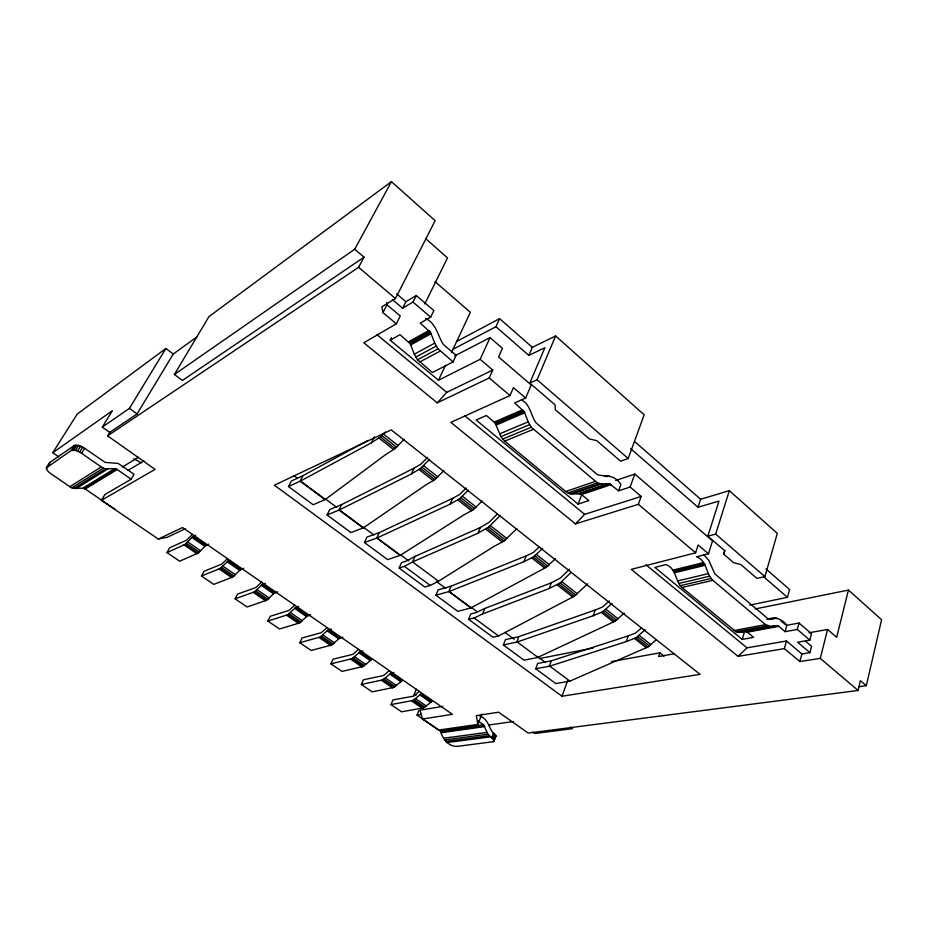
<?xml version="1.0" encoding="UTF-8"?>
<svg xmlns="http://www.w3.org/2000/svg" width="928" height="928" viewBox="0 0 928 928"><rect width="100%" height="100%" fill="white"/><g stroke="black" fill="none" stroke-linecap="round" stroke-linejoin="round"><path stroke-width="1.39" d="M115.258 509.46L85.248 489.01C80.469 486.724 74.368 490.413 69.855 486.701L49.265 472.596L46.91 469.962L46.4 467.851L49.961 462.341L74.31 445.498L78.671 445.405L84.692 448.294L105.108 462.399L118.111 463.397L134.05 474.254L131.126 479.219L104.899 494.52L101.442 500.32L158.294 539.064L167.33 537.242L185.333 528.751M49.439 463.988L49.439 463.026M698.03 507.245L700.628 499.252L729.327 490.657L777.316 533.38L764.904 576.624L756.935 578.411L740.822 564.56L733.654 562.716L723.84 554.306L724.455 550.49L707.832 536.198L718.98 501.085L698.03 507.245L630.68 448.676M418.934 710.5L417.02 715.128L440.232 730.939C442.876 738.491 448.131 746.866 457.469 746.344L493.383 741.704L495.888 735.707C488.58 730.568 489.52 719.096 479.741 716.022M493.963 741.205L495.888 735.707M859.142 686.639L866.311 685.688L881.6 619.718L848.436 590.08L755.148 608.954M442.807 706.382L420.024 710.198L422.437 719.049L438.608 730.069L477.885 724.408L476.342 715.616L498.649 712.205L528.194 733.085L858.122 690.467L860.418 680.665L866.311 685.688M848.436 590.08L836.662 637.327L827.59 629.486L809.03 632.768M858.122 690.467L820.259 658.381L827.59 629.486M805.434 641.086L811.582 646.306L809.935 652.651L797.604 642.222L809.842 640.123L811.501 633.72L799.02 623.036L786.84 625.298C781.968 618.593 774.416 616.343 766.83 619.475M820.259 658.381L799.878 661.571L801.873 653.962L786.457 640.981L746.959 647.837L738.108 656.386L631.284 569.374L695.617 552.81L698.123 544.968L708.482 553.784L712.542 540.862L634.81 474.046L615.67 480.507M809.842 640.123L797.314 629.451L799.02 623.036M799.878 661.571L784.404 648.614L786.457 640.981M739.709 632.351L746.669 631.69L753.64 637.339L742.214 639.404L654.89 567.402L665.979 564.584C676.547 568.481 674.853 580.882 681.999 587.482L735.974 631.724L739.709 632.351L776.597 625.588L778.801 626.33L785.111 631.655L786.84 625.298M749.592 605.137L787.443 597.33L789.6 589.489L765.948 568.945M742.214 639.404L744.592 631.191M723.84 554.306L725.081 550.269M707.832 536.198L715.685 534.087L729.327 490.657M664.03 656.108L659.843 652.813L658.636 656.548L674.192 653.764M628.244 635.889L551.278 660.84L537.672 663.462L535.7 668.775L549.747 666.153L626.33 641.584L628.244 635.889L635.506 633.07L641.596 627.885M525.654 398.054L513.428 387.637L509.994 395.572L450.822 422.356L575.453 523.891L638.371 504.31L641.155 496.445L630.124 487.049L618.582 490.842L609.452 483.674L601.901 483.952L597.4 482.885L531.257 427.251L528.16 421.846L524.216 411.614L514.634 402.949L525.654 398.054L531.199 384.981L498.591 356.955L502.431 348.325L490.042 337.606L454.685 355.911M562.02 696.244L700.072 674.343L391.256 429.884L274.375 485.216L562.02 696.244L567.611 680.572M595.242 610.044L518.833 636.654L505.458 639.612L503.37 644.948L517.209 641.979L593.212 615.751L595.242 610.044L602.434 607.04L609.348 600.95M630.124 487.049L634.81 474.046M618.582 490.842L620.936 484.37C614.046 474.278 607.086 476.725 597.678 474.881L536.059 422.82C530.712 415.489 530.514 404.527 521.42 399.84M528.844 355.412L544.875 347.675L529.795 383.113L555.118 404.886L555.304 409.735L589.292 438.886L596.727 440.661L620.6 461.193L628.198 458.502L644.16 414.816L555.617 335.971L532.324 347.339L528.844 355.412L495.935 326.726L452.76 349.392M549.306 666.211L551.278 660.84M494.079 740.521L491.736 737.806L493.557 732.981M551.336 582.819L484.787 608.466L476.006 612.631L470.786 613.953L468.594 619.312L474.162 617.932L482.572 613.976L549.167 588.526L551.336 582.819L560.442 578.005L569.479 569.177M492.919 738.758L494.752 733.932M493.719 739.686L495.54 734.872M493.383 741.704L495.772 736.403M578.109 504.113L588.862 500.586L580.742 493.974L570.128 493.777L565.744 491.515L504.716 441.136L500.946 436.624L495.088 422.89L486.342 415.489L476.122 420.024L578.109 504.113L581.926 494.09M516.768 642.048L518.833 636.654M477.885 724.408L481.876 714.108M555.524 558.691L546.279 567.24L470.867 607.956L457.806 611.355L435.916 595.219L449.245 591.472L523.879 561.684L526.153 555.93L533.206 552.554L539.133 547.137M482.572 613.976L484.787 608.466M416.336 689.179L413.772 695.304L416.579 694.782M516.838 528.647L503.846 541.175L494.543 546.082L438.515 581.206L430.244 585.452L424.827 587.041L399.075 568.064L404.411 566.335L412.589 561.927L477.978 533.217L480.379 527.475L489.323 522.151L497.431 513.926M526.153 555.93L451.112 586.148L448.816 591.577L470.867 607.956M529.795 383.113L537.092 379.796L555.617 335.971M390.978 704.596L412.774 700.524L421.347 693.842L432.1 701.29L423.539 707.902L401.58 711.799L390.978 704.596L392.962 699.932L413.528 696.162L419.328 691.395M435.916 595.219L438.213 589.848L451.112 586.148M482.131 501.085L473.118 509.797L463.872 514.878L400.142 555.431L387.637 559.63L364.426 542.52L377.151 537.927L450.115 504.148L452.655 498.359L459.511 494.543L466.25 488.024M361.328 684.481L382.696 679.876L391.233 673.032L402.276 680.653L393.727 687.439L372.186 691.847L361.328 684.481L363.393 679.795L383.554 675.526L389.342 670.642M480.379 527.475L415.06 556.371L412.589 561.927L438.515 581.206M386.558 302.482L386.999 304.802L400.27 315.972L396.326 323.802L363.834 342.78L437.262 402.845L489.218 377.963L492.756 370.04L480.17 359.322L438.492 380.225L390.201 340.228L391.488 337.664M399.075 568.064L401.488 562.67L406.487 561.034L415.06 556.371M480.17 359.322L490.042 337.606M495.935 326.726L499.6 318.652L532.324 347.339M330.936 663.856L351.863 658.706L360.366 651.676L371.687 659.506L363.161 666.466L342.072 671.408L330.936 663.856L333.094 659.158L352.826 654.368L358.602 649.368M443.781 470.716L434.745 479.672L425.639 485.054L363.509 527.777L350.958 532.591L327.05 514.959L339.439 509.901L411.429 473.964L414.108 468.164L420.86 464.128L427.611 457.411M452.655 498.359L379.274 532.579L376.733 538.043L400.142 555.431M390.201 340.228L399.991 334.648L410.222 343.754L414.282 354.206L417.53 359.762L432.425 372.488L453.108 361.897L456.17 355.331L443.387 344.532C437.656 335.716 436.438 323.582 425.592 318.432M438.492 380.225L445.463 365.365M451.426 352.663L470.368 312.33L435.012 281.636M364.426 542.52L366.954 537.115L379.274 532.579M342.942 637.118L339.3 638.348L331.818 644.948L311.205 650.47L299.79 642.721L302.029 638L321.308 632.676L327.074 627.548M414.108 468.164L341.701 504.554L339.033 510.04L363.161 527.962M453.108 361.897L438.016 348.824L434.722 343.14L430.58 332.468L420.222 323.106L430.662 317.156L433.875 310.59L416.243 295.498L405.907 301.716L402.624 308.224L392.335 299.524M404.144 439.327L395.096 448.537L386.141 454.244L325.368 499.45L313.165 504.739L288.515 486.562L300.544 481.006L371.455 442.795L374.286 436.984M327.05 514.959L329.707 509.542L341.701 504.554M310.694 614.777L307.133 616.122L299.674 622.885L279.56 628.998L267.856 621.052L270.187 616.32L288.968 610.415L294.721 605.16M424.792 303.92L447.516 257.914L425.534 238.519M402.624 308.224L412.948 302.064L416.243 295.498M367.917 440.429L302.957 475.658L300.15 481.156L325.032 499.647M396.326 323.802L382.997 312.632L381.849 306.843L395.444 298.526L435.139 220.69L391.454 181.644L208.939 316.634L174.406 374.471L182.398 380.457L364.031 257.195L354.716 249.249L174.406 374.471M277.6 591.855L274.131 593.305L266.684 600.242L247.103 606.97L235.097 598.827L237.533 594.082L255.792 587.575L261.534 582.181M382.997 312.632L386.999 304.802M288.515 486.562L291.311 481.122L302.957 475.658M243.623 568.319L240.236 569.885L232.824 576.996L213.811 584.385L201.492 576.021L204.032 571.265L221.734 564.131L227.453 558.598M101.442 500.32L155.046 469.371L107.602 435.847L358.602 267.322L364.031 257.195M354.716 249.249L391.454 181.644M208.73 544.156L205.436 545.826L198.047 553.123L179.649 561.196L167.005 552.612L169.638 547.845L186.76 540.05L192.444 534.377M107.602 435.847L109.713 432.39L137.089 413.923L173.246 354.02L196.69 337.05M109.713 432.39L102.289 427.124L129.433 408.378L165.892 348.476L173.246 354.02M102.289 427.124L112.404 410.698L52.78 452.725L58.696 456.785M46.4 467.851L71.201 450.486L75.551 450.405L79.622 452.087L82.72 447.076M131.126 479.219L117.195 469.51C112.253 467.074 105.873 470.867 101.245 466.935L81.594 453.305L84.692 448.294M75.551 450.405L78.671 445.405M77.558 451.101L80.666 446.09M71.201 450.486L74.31 445.498M72.256 450.092L75.377 445.092M73.753 450.068L76.862 445.069M46.922 467.167L49.961 462.341M46.4 468.802L48.674 465.195M52.78 452.725L77.186 414.085L165.892 348.476M437.262 402.845L446.762 392.335L492.756 370.04M371.455 442.795L380.352 436.96L385.352 432.019M167.005 552.612L185.171 544.284L192.548 536.918L195.808 535.201M411.429 473.964L420.477 468.466L429.513 459.418M201.492 576.021L220.284 568.388L228.648 560.57L241.199 569.258M575.453 523.891L584.64 514.356L641.155 496.445M450.115 504.148L459.302 498.951L468.327 490.158M235.097 598.827L254.469 591.855L261.905 584.86L265.35 583.376M477.978 533.217L488.778 526.976L500.227 515.504M523.879 561.684L533.31 557.067L542.578 548.436M267.856 621.052L287.773 614.719L295.232 607.898L298.758 606.518M549.167 588.526L560.199 582.912L571.033 572.483M299.79 642.721L320.23 636.991L327.7 630.332L331.308 629.056M468.594 619.312L492.896 637.223L498.533 635.958L574.246 596.24L587.656 583.828M593.212 615.751L602.829 611.645L612.028 603.455M503.37 644.948L524.042 660.191L537.579 657.5L615.02 621.215L624.196 613.095M626.33 641.584L636.028 637.71L645.192 629.729M535.7 668.775L555.791 683.588L569.931 681.14L647.848 647.002L656.258 639.775M69.855 486.701L101.245 466.935M71.862 487.78L103.321 468.095M73.996 488.406L105.537 468.768M76.177 488.557L107.799 468.953M82.743 488.279L114.596 468.721M83.613 488.337L115.49 468.791M84.46 488.592L116.371 469.058M85.248 489.01L117.195 469.51M122.45 466.993L138.492 457.226M127.936 470.461L143.921 460.88M408.587 341.806L428.922 330.472M409.48 342.699L429.838 331.389M410.222 343.754L430.58 332.468M410.779 344.926L431.149 333.662M414.282 354.206L434.722 343.14M415.674 357.129L436.148 346.132M417.53 359.762L438.016 348.824M456.425 341.574L499.6 318.652M419.746 361.966L440.266 351.086M158.294 539.064L182.538 527.545L452.423 714.316L422.437 719.049M494.264 422.066L522.673 409.735M495.088 422.89L523.508 410.594M495.784 423.887L524.216 411.614M496.306 425.001L524.749 412.763M499.635 433.84L528.16 421.846M500.946 436.624L529.505 424.699M502.674 439.095L531.257 427.251M504.716 441.136L533.345 429.362M604.337 476.505L607.016 475.577M606.552 476.725L609.232 475.797M565.744 491.515L595.219 481.4M567.89 492.942L597.4 482.885M570.128 493.777L599.662 483.743M572.356 493.963L601.901 483.952M578.979 493.568L608.571 483.592M579.849 493.65L609.452 483.674M580.742 493.974L610.346 484.022M581.578 494.543L611.204 484.602M708.482 553.784L696.592 556.812C707.287 560.918 705.605 573.516 712.855 580.325L765.519 624.614L771.11 626.493M672.73 570.186L703.412 562.577M673.438 570.906L704.132 563.319M674.041 571.799L704.746 564.224M674.505 572.808L705.222 565.268M360.366 651.676L363.034 651.027M677.556 580.951L708.342 573.62M678.728 583.492L709.537 576.218M680.236 585.707L711.068 578.492M681.999 587.482L712.855 580.325M391.233 673.032L393.959 672.452M539.261 658.613L593.038 648.034M768.233 619.394L775.054 618.083M770.066 619.417L776.887 618.106M734.152 630.541L765.519 624.614M735.974 631.724L767.363 625.843M737.864 632.339L769.254 626.481M745.196 631.446L776.597 625.588M745.926 631.446L777.328 625.588M746.669 631.69L778.082 625.843M747.388 632.154L778.801 626.33M611.564 661.594L659.843 652.813M785.111 631.655L797.314 629.451M738.108 656.386L784.404 648.614M417.02 715.128L421.15 714.456M801.873 653.962L809.935 652.651M440.232 730.939L483.5 724.756L487.931 734.176L491.736 737.806M440.765 731.403L484.045 725.244M488.975 725L513.277 721.555M441.206 731.995L484.509 725.847M441.542 732.679L484.857 726.566M443.654 738.236L487.049 732.378M444.489 739.952L487.931 734.176M445.602 741.426L489.068 735.707M446.925 742.562L490.425 736.902M769.556 618.953L767.317 618.199L714.85 573.864L708.748 560.28L703.505 554.503M133.841 458.815L141.346 462.852M79.622 452.087L81.594 453.305M186.412 543.286L199.3 552.137M221.548 567.426L234.088 576.044M255.757 590.927L267.972 599.326M289.072 613.814L300.974 622.004M321.54 636.121L333.14 644.102M353.185 657.871L364.495 665.643M384.03 679.064L395.061 686.65M414.132 699.747L424.885 707.136M185.171 544.284L198.047 553.123M220.284 568.388L232.824 576.996M254.469 591.855L266.684 600.242M287.773 614.719L299.674 622.885M320.23 636.991L331.818 644.948M351.863 658.706L363.161 666.466M382.696 679.876L393.727 687.439M412.774 700.524L423.539 707.902M184.092 544.922L196.956 553.749M219.182 568.992L231.71 577.576M253.344 592.424L265.547 600.787M286.624 615.241L298.503 623.396M319.046 637.49L330.635 645.436M350.656 659.17L361.955 666.919M381.478 680.305L392.498 687.857M411.545 700.918L422.286 708.296M187.758 541.952L200.645 550.826M222.906 566.126L235.445 574.757M257.114 589.663L269.329 598.073M290.441 612.596L302.342 620.786M322.909 634.926L334.509 642.918M354.554 656.699L365.864 664.483M385.41 677.927L396.442 685.525M415.512 698.633L426.265 706.034M193.488 536.256L206.376 545.177M262.879 584.257L275.106 592.714M296.229 607.318L308.131 615.554M328.709 629.787L340.321 637.814M193.047 536.512L205.935 545.432M228.195 560.814L240.746 569.502M262.427 584.478L274.642 592.934M295.754 607.527L307.667 615.763M328.234 629.984L339.834 638.012M359.89 651.862L371.2 659.692M390.746 673.206L401.778 680.827M420.836 694.016L431.601 701.452M192.548 536.918L205.436 545.826M227.685 561.208L240.236 569.885M261.905 584.86L274.131 593.305M295.232 607.898L307.133 616.122M327.7 630.332L339.3 638.348M359.345 652.21L370.655 660.017M390.201 673.531L401.232 681.152M420.291 694.33L431.056 701.765M192.003 537.451L204.891 546.36M227.14 561.73L239.691 570.395M261.36 585.371L273.574 593.804M294.686 608.385L306.588 616.61M327.155 630.82L338.755 638.824M358.8 652.674L370.11 660.481M389.656 673.983L400.676 681.604M419.746 694.77L430.499 702.206M477.874 720.836L483.5 724.756M532.579 732.018L534.702 733.514L572.622 728.654L570.465 727.1M129.433 408.378L137.089 413.923M404.411 566.335L430.244 585.452M474.162 617.932L498.533 635.958M300.544 481.006L325.368 499.45M339.439 509.901L363.509 527.777M377.151 537.927L400.502 555.257M449.245 591.472L471.238 607.817M517.209 641.979L537.962 657.395M549.747 666.153L569.931 681.14M293.886 475.554L297.366 478.14M325.194 498.812L336.783 507.43M363.44 527.243L373.88 534.992M400.536 554.805L408.656 560.837M436.473 581.508L445.753 588.41M471.262 607.353L477.05 611.668M504.878 632.339L514.147 639.23M537.335 656.456L545.444 662.488M487.223 528.171L503.846 541.175M558.621 584.014L574.246 596.24M485.704 529.076L502.315 542.056M557.09 584.837L572.704 597.04M378.879 438.016L393.611 449.57M418.98 469.475L433.237 480.658M457.794 499.902L471.598 510.736M531.767 557.925L544.724 568.087M601.251 612.422L613.443 621.98M634.45 638.452L646.271 647.732M490.32 525.55L506.943 538.576M561.73 581.554L577.355 593.804M488.778 526.976L505.4 540.003M560.199 582.912L575.824 595.15M383.45 434.06L398.205 445.672M423.586 465.659L437.854 476.899M462.422 496.236L476.238 507.117M536.442 554.515L549.399 564.723M605.961 609.255L618.141 618.848M639.16 635.39L650.98 644.705M381.895 435.626L396.639 447.226M422.031 467.178L436.299 478.396M460.868 497.721L474.672 508.579M534.888 555.918L547.845 566.103M604.406 610.578L616.598 620.159M637.606 636.678L649.438 645.981M380.352 436.96L395.096 448.537M420.477 468.466L434.745 479.672M459.302 498.951L473.118 509.797M533.31 557.067L546.279 567.24M602.829 611.645L615.02 621.215M636.028 637.71L647.848 647.002M464.661 415.698L584.64 514.356M645.911 564.746L746.959 647.837M376.78 334.544L446.762 392.335M358.602 267.322L395.444 298.526M489.218 377.963L509.994 395.572M638.371 504.31L695.617 552.81M412.948 302.064L430.662 317.156M396.697 293.886L405.907 301.716M780.564 620.484L785.912 625.02M763.686 576.81L787.443 597.33M537.092 379.796L628.198 458.502M715.685 534.087L764.904 576.624M634.694 441.6L700.628 499.252"/></g></svg>
